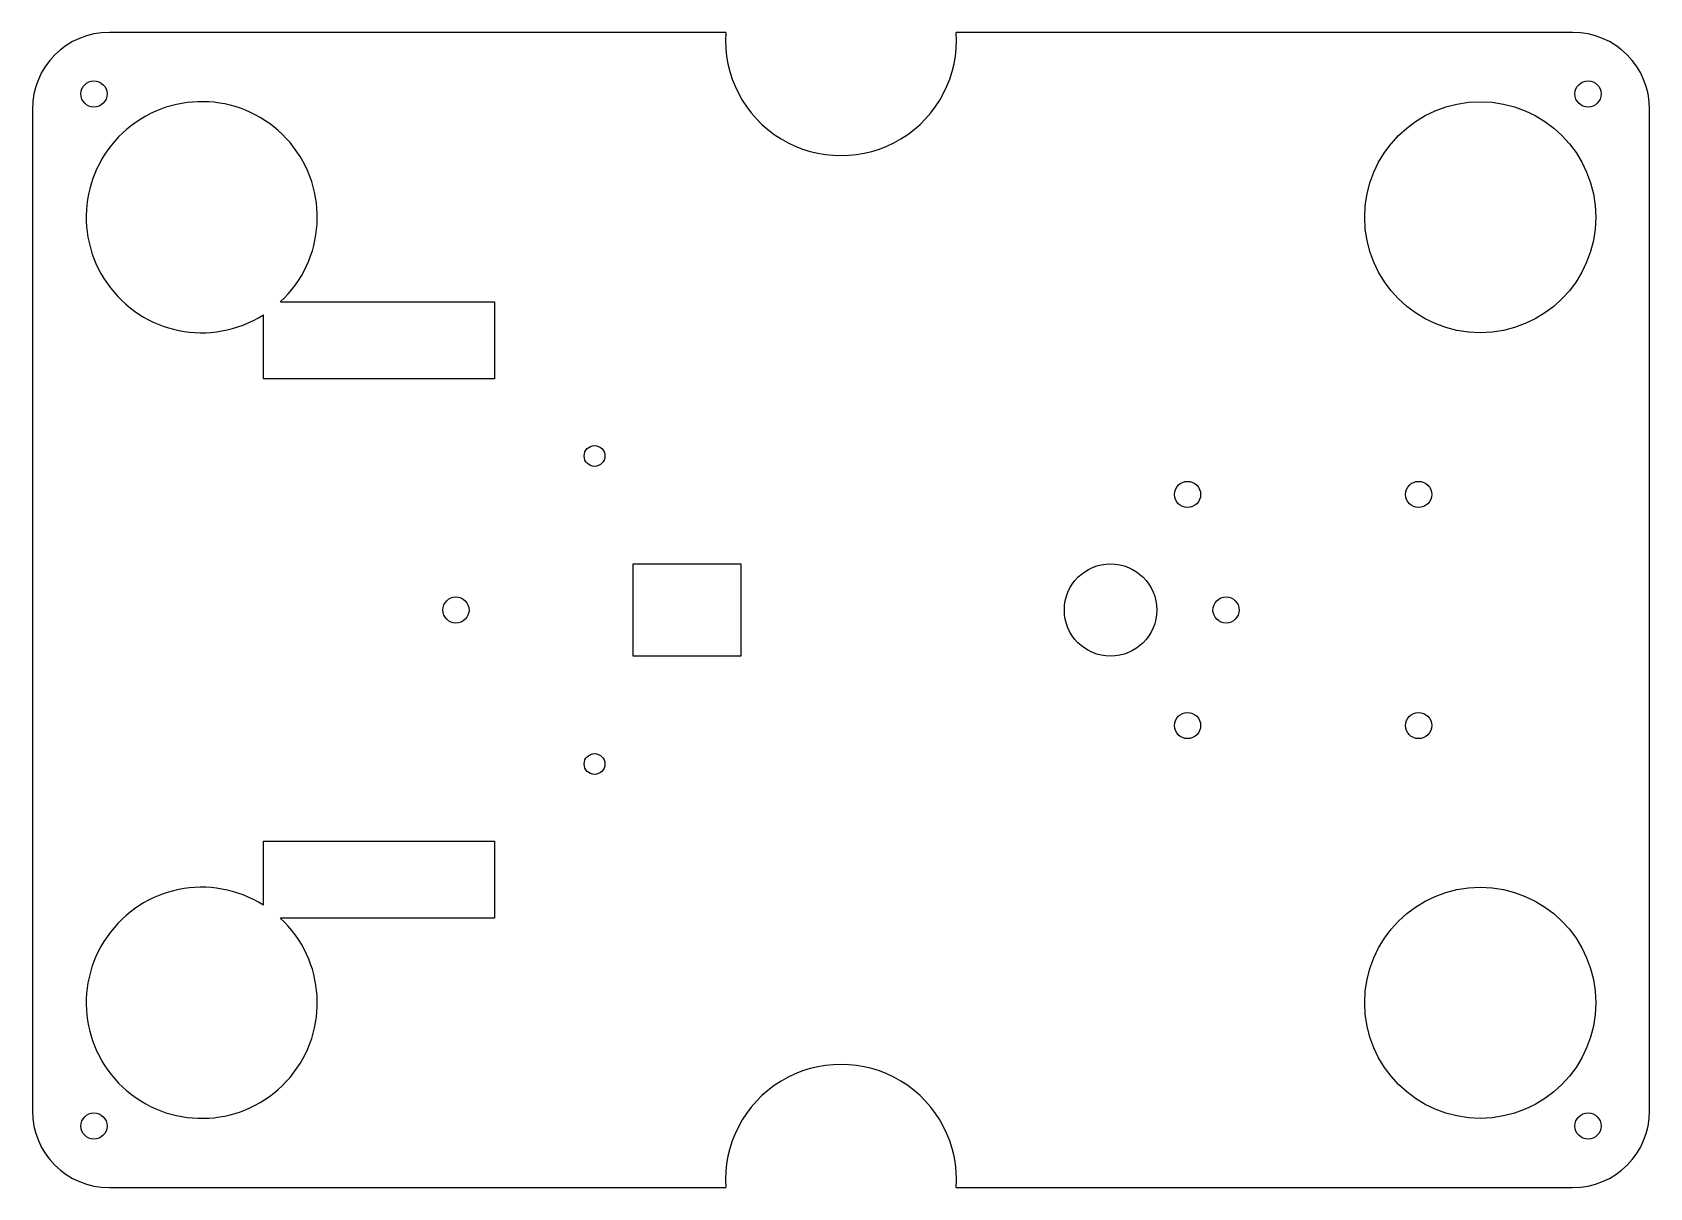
# Model space of a CAD drawing. Header units: millimetres. Extents: x -105 to 105, y -75 to 75.
import ezdxf

# ---------------------------------------------------------------- set-up
doc = ezdxf.new("R2010")
doc.units = ezdxf.units.MM

msp = doc.modelspace()

# ---------------------------------------------------------------- linework, layer by layer
for p, q in [((-14.97, 75, -1.5), (-95, 75, -1.5)), ((95, 75, -1.5), (14.97, 75, -1.5)), ((-105, 65, -1.5), (-105, -65, -1.5)), ((105, -65, -1.5), (105, 65, -1.5)), ((-72.8, 40, -1.5), (-45, 40, -1.5)), ((-45, 40, -1.5), (-45, 30, -1.5)), ((-75, 30, -1.5), (-75, 38.31, -1.5)), ((-45, 30, -1.5), (-75, 30, -1.5)), ((-27, 6, -1.5), (-13, 6, -1.5)), ((-27, -6, -1.5), (-27, 6, -1.5)), ((-13, 6, -1.5), (-13, -6, -1.5)), ((-13, -6, -1.5), (-27, -6, -1.5)), ((-75, -38.31, -1.5), (-75, -30, -1.5)), ((-75, -30, -1.5), (-45, -30, -1.5)), ((-45, -30, -1.5), (-45, -40, -1.5)), ((-45, -40, -1.5), (-72.8, -40, -1.5)), ((-95, -75, -1.5), (-14.97, -75, -1.5)), ((14.97, -75, -1.5), (95, -75, -1.5))]:
    msp.add_line(p, q)
for centre, radius in [((-97, 67, -1.5), 1.7), ((97, 67, -1.5), 1.7), ((83, 51, -1.5), 15), ((-32, 20, -1.5), 1.35), ((45, 15, -1.5), 1.7), ((75, 15, -1.5), 1.7), ((35, 0, -1.5), 6), ((-50, 0, -1.5), 1.7), ((50, 0, -1.5), 1.7), ((45, -15, -1.5), 1.7), ((75, -15, -1.5), 1.7), ((-32, -20, -1.5), 1.35), ((83, -51, -1.5), 15), ((-97, -67, -1.5), 1.7), ((97, -67, -1.5), 1.7)]:
    msp.add_circle(centre, radius)
for centre, radius, start, end in [((-95, 65, -1.5), 10, 90, 180), ((0, 74, -1.5), 15, -183.8226, 3.8226), ((95, 65, -1.5), 10, 0, 90), ((-83, 51, -1.5), 15, -47.1666, 302.231), ((-83, -51, -1.5), 15, -302.231, 47.1666), ((0, -74, -1.5), 15, -3.8226, 183.8226), ((-95, -65, -1.5), 10, 180, 270), ((95, -65, -1.5), 10, -90, 0)]:
    msp.add_arc(centre, radius, start, end)

doc.saveas('drawing.dxf')
